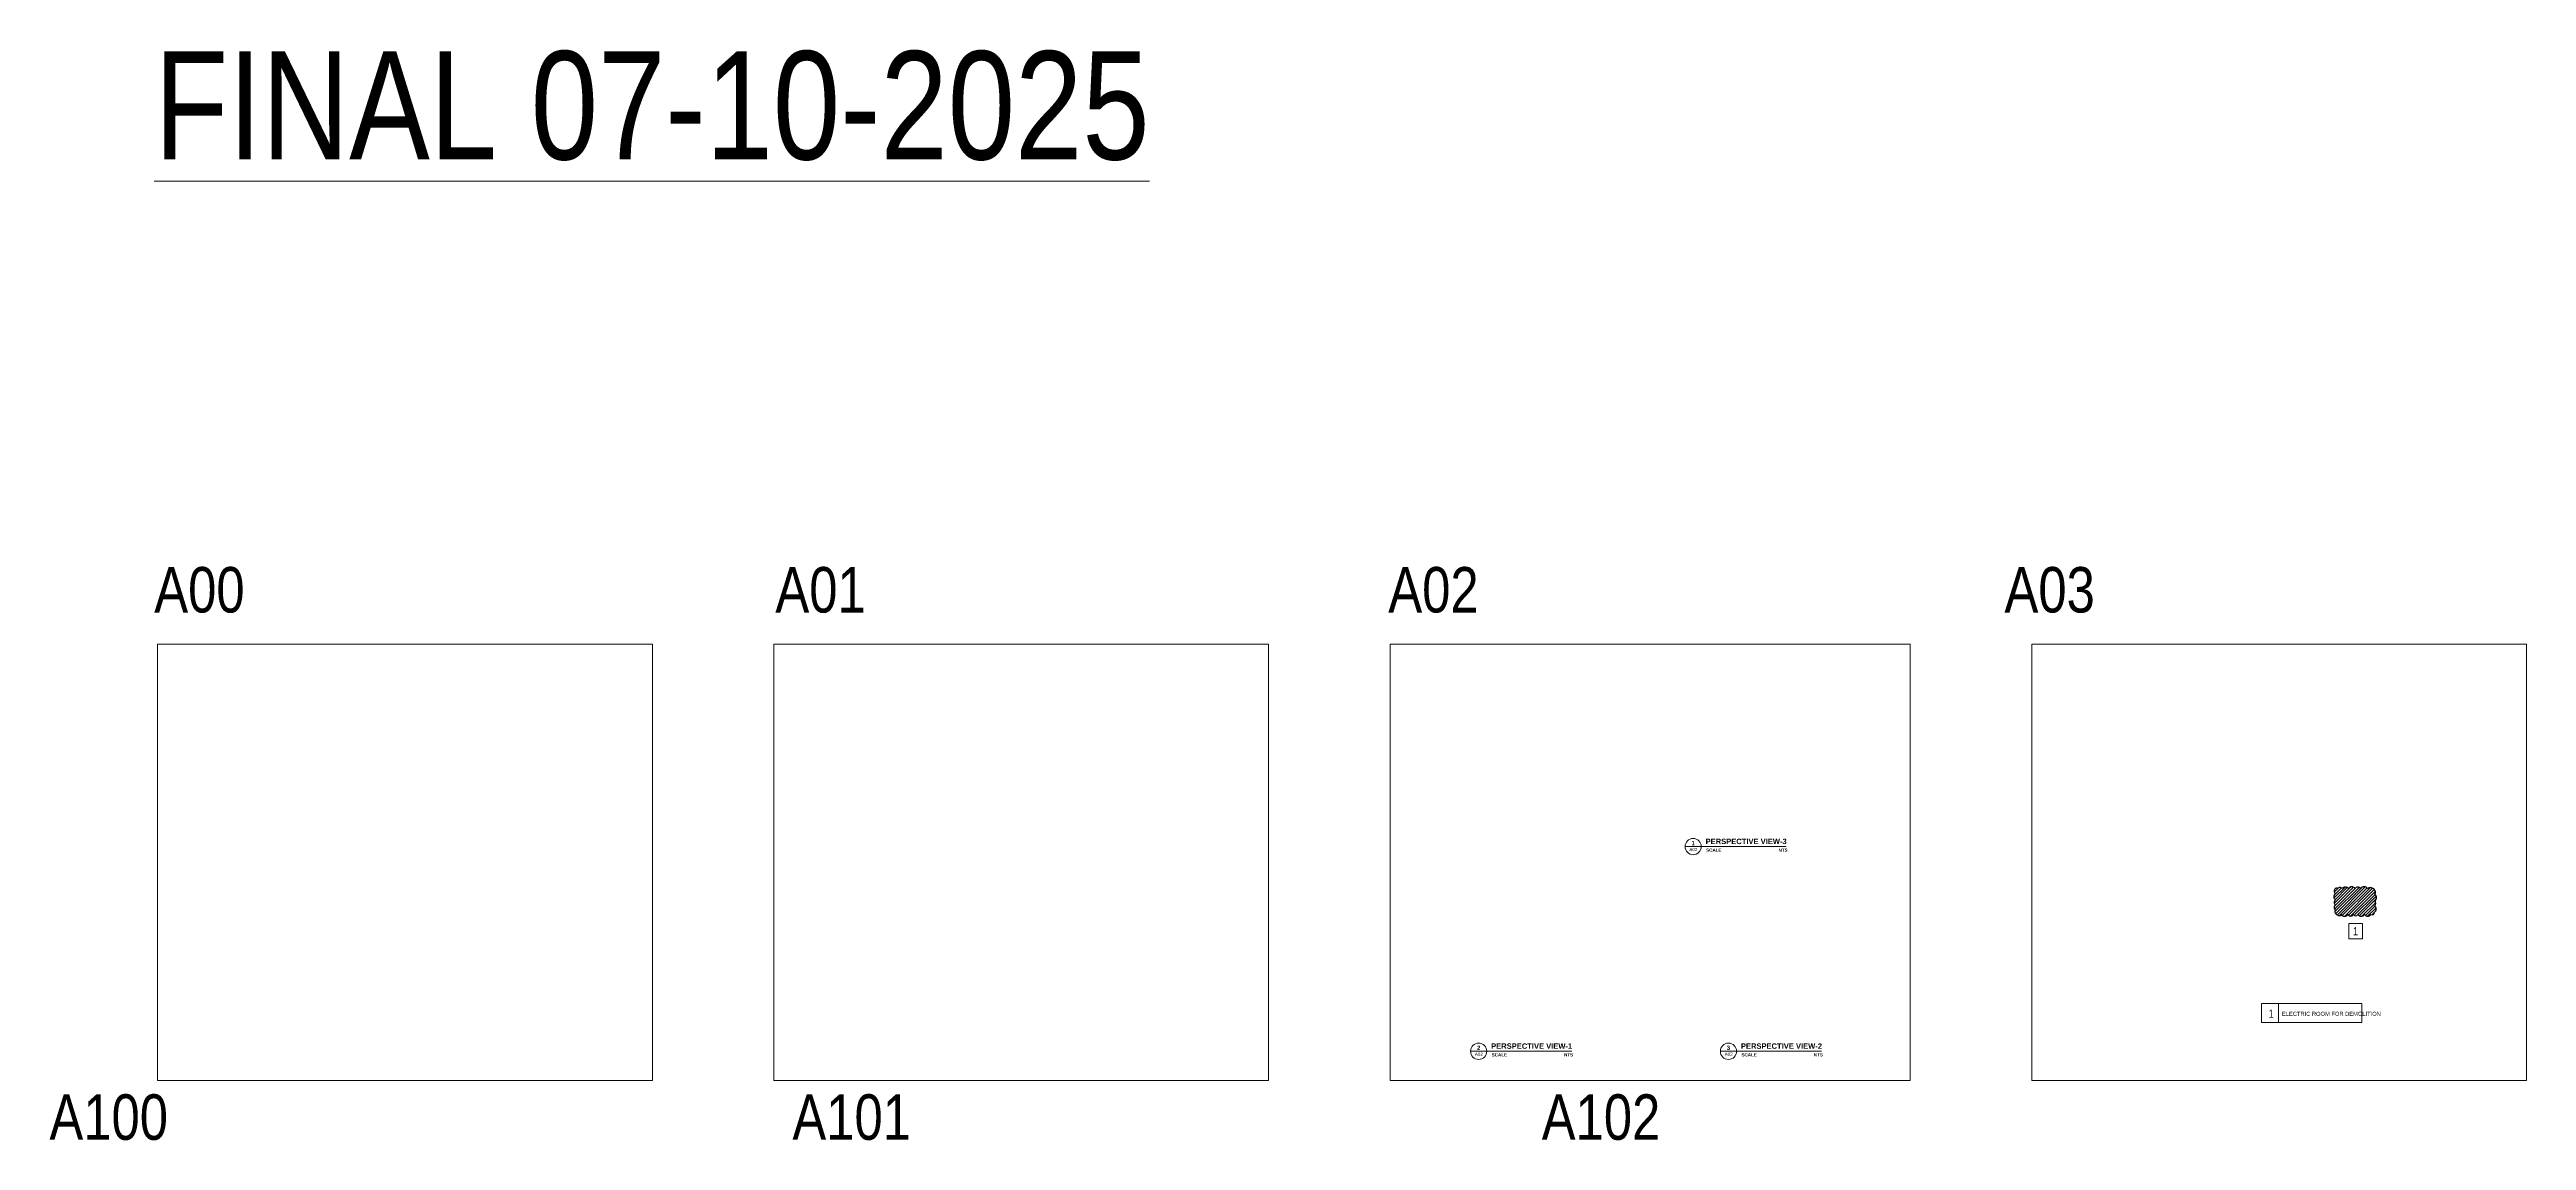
# Model space of a CAD drawing. Header units: millimetres. Extents: x -9083 to 924194, y -232449 to 321637.
# Drawn here: x -9083 to 219694, y 197308 to 298031 of the extents above; entities that cross this region are included whole.
import ezdxf
from ezdxf.enums import TextEntityAlignment as Align

# ---------------------------------------------------------------- set-up
doc = ezdxf.new("R2010")
doc.units = ezdxf.units.MM
doc.header["$LTSCALE"] = 400
doc.header["$MEASUREMENT"] = 0
doc.layers.get('0').update_dxf_attribs({"lineweight": 0, "true_color": 0xff1414})
doc.layers.get('Defpoints').update_dxf_attribs({"color": 8, "lineweight": 5})
for name, color, linetype, lineweight in [('BORDER TEXT', 7, 'Continuous', 5), ('FINISH', 3, 'Continuous', 9), ('REFER TILTLE 100', 7, 'Continuous', 5), ('TEXT DRAWING TITLE', 7, 'Continuous', 5)]:
    doc.layers.add(name, color=color, linetype=linetype, lineweight=lineweight)
doc.layers.add('dim', color=7, linetype='Continuous')
doc.styles.add('arial', font='arial.ttf', dxfattribs={"width": 0.8, "height": 2.2})
doc.styles.add('ARIAL-TITLE', font='arialbd.ttf')

# ---------------------------------------------------------------- blocks, each defined once
blk = doc.blocks.new('A-DETAIL-TITLE-100')
at = {"layer": 'TEXT DRAWING TITLE', "linetype": 'Continuous'}
blk.add_line((0, 0), (-1500, 0), dxfattribs=at)
blk.add_circle((-750, 0), 750, dxfattribs=at)
at = {"layer": 'TEXT DRAWING TITLE', "linetype": 'Continuous', "style": 'ARIAL-TITLE'}
blk.add_attdef('DRWG-NO', text='', height=400, dxfattribs=at).set_placement((-751, 326), align=Align.MIDDLE)
at = {"layer": 'TEXT DRAWING TITLE', "color": 7, "style": 'ARIAL-TITLE'}
blk.add_attdef('TITLE2_001', (435, 228), '', height=500, dxfattribs=at)
at = {"layer": 'TEXT DRAWING TITLE', "style": 'ARIAL-TITLE'}
for tag, p, height in [('TITLE1', (450, 937), 500), ('SCALE1', (450, -480), 300), ('SCALE2', (2479, -480), 300)]:
    blk.add_attdef(tag, p, '', height=height, dxfattribs=at)
at = {"layer": 'TEXT DRAWING TITLE', "linetype": 'Continuous', "style": 'arial', "width": 0.8}
blk.add_attdef('DRAWING-REF', text='', height=300, dxfattribs=at).set_placement((-735, -270), align=Align.MIDDLE)

msp = doc.modelspace()

# ---------------------------------------------------------------- hatches: boundary and pattern name
at = {"layer": 'FINISH', "true_color": 0xed1f24}
h = msp.add_hatch(dxfattribs=at)
h.set_pattern_fill('ANSI31', color=240, scale=1500)
h.paths.add_polyline_path([(205670.96092, 219408.05564, 0.52056705), (205670.96092, 220063.71529, 0.52056705), (205670.96092, 220413.19292, 0.52056705), (205462.42116, 220559.1053, 0.52056705), (205024.36865, 220559.1053, 0.52056705), (204373.05279, 220559.1053, 0.52056705), (203865.76396, 220559.1053, 0.52056705), (203243.91881, 220559.1053, 0.52056705), (202689.18386, 220559.1053, 0.52056705), (202234.97689, 220559.1053, 0.52056705), (202043.64759, 220559.1053, 0.52056705), (202043.64759, 220095.2443, 0.52056705), (202043.64759, 219518.9226, 0.52056705), (202043.64759, 219049.04945, 0.52056705), (202043.64759, 218596.04287, 0.52056705), (202216.97337, 218160.35145, 0.52056705), (202584.56881, 218160.35145, 0.52056705), (203201.54117, 218160.35145, 0.52056705), (203713.65194, 218160.35145, 0.52056705), (204121.45043, 218160.35145, 0.52056705), (204732.77687, 218160.35145, 0.52056705), (205326.54499, 218160.35145, 0.52056705), (205670.96092, 218388.9307, 0.52056705), (205670.96092, 218961.23414, 0.52056705)])

# ---------------------------------------------------------------- linework, layer by layer
at = {"lineweight": 5}
for p, q in [((195217.89981, 209963.62788), (204485.50659, 209963.62788)), ((195217.89981, 209963.62788), (195217.89981, 208213.62788)), ((195217.89981, 208213.62788), (204485.50659, 208213.62788)), ((196781.78397, 209963.62788), (196781.78397, 208213.62788)), ((204485.50659, 209963.62788), (204485.50659, 208213.62788))]:
    msp.add_line(p, q, dxfattribs=at)
msp.add_lwpolyline([(203290.22714, 217338.49181), (204541.33448, 217338.49181), (204541.33448, 215938.49181), (203290.22714, 215938.49181)], close=True, dxfattribs=at)
at = {"layer": 'Defpoints'}
for points in [[(900, 243134.70993), (46596.80779, 243134.70993), (46596.80779, 202849.36393), (900, 202849.36393)], [(57814.04245, 243134.70993), (103510.85024, 243134.70993), (103510.85024, 202849.36393), (57814.04245, 202849.36393)], [(114728.0849, 243134.70993), (162780.02034, 243134.70993), (162780.02034, 202849.36393), (114728.0849, 202849.36393)], [(173997.25501, 243134.70993), (219694.06279, 243134.70993), (219694.06279, 202849.36393), (173997.25501, 202849.36393)]]:
    msp.add_lwpolyline(points, close=True, dxfattribs=at)
at = {"layer": 'dim', "color": 220}
msp.add_lwpolyline([(202043.64759, 220559.1053, 0.52056705), (202043.64759, 220095.2443, 0.52056705), (202043.64759, 219518.9226, 0.52056705), (202043.64759, 219049.04945, 0.52056705), (202043.64759, 218596.04287, 0.52056705), (202216.97337, 218160.35145, 0.52056705), (202584.56881, 218160.35145, 0.52056705), (203201.54117, 218160.35145, 0.52056705), (203713.65194, 218160.35145, 0.52056705), (204121.45043, 218160.35145, 0.52056705), (204732.77687, 218160.35145, 0.52056705), (205326.54499, 218160.35145, 0.52056705), (205670.96092, 218388.9307, 0.52056705), (205670.96092, 218961.23414, 0.52056705), (205670.96092, 219408.05564, 0.52056705), (205670.96092, 220063.71529, 0.52056705), (205670.96092, 220413.19292, 0.52056705), (205462.42116, 220559.1053, 0.52056705), (205024.36865, 220559.1053, 0.52056705), (204373.05279, 220559.1053, 0.52056705), (203865.76396, 220559.1053, 0.52056705), (203243.91881, 220559.1053, 0.52056705), (202689.18386, 220559.1053, 0.52056705), (202234.97689, 220559.1053, 0.52056705)], format="xyb", close=True, dxfattribs=at)
at = {"layer": 'REFER TILTLE 100', "linetype": 'Continuous'}
for p, q in [((143477.86978, 224441.44977), (151331.01171, 224441.44977)), ((123667.67318, 205542.17493), (131520.81511, 205542.17493)), ((146738.70827, 205542.17493), (154591.85019, 205542.17493))]:
    msp.add_line(p, q, dxfattribs=at)

# ---------------------------------------------------------------- block references
at = {"layer": 'REFER TILTLE 100'}
ref = msp.add_blockref('A-DETAIL-TITLE-100', (143477.86978, 224441.44977), dxfattribs=at)
ref.add_attrib('TITLE2_001', 'PERSPECTIVE VIEW-3', (143877.05123, 224669.92317), dxfattribs={"color": 7, "height": 500, "style": 'ARIAL-TITLE'})
ref.add_attrib('DRWG-NO', '1', dxfattribs={"linetype": 'Continuous', "height": 400, "style": 'ARIAL-TITLE'}).set_placement((142726.76853, 224766.95818), align=Align.MIDDLE)
ref.add_attrib('DRAWING-REF', 'A02', dxfattribs={"linetype": 'Continuous', "height": 300, "style": 'arial', "width": 0.8}).set_placement((142743.27108, 224171.58483), align=Align.MIDDLE)
ref.add_attrib('SCALE1', 'SCALE', (143927.86978, 223960.95374), dxfattribs={"height": 300, "style": 'ARIAL-TITLE'})
ref.add_attrib('SCALE2', '                                        NTS', (145956.86978, 223960.95374), dxfattribs={"height": 300, "style": 'ARIAL-TITLE'})
ref = msp.add_blockref('A-DETAIL-TITLE-100', (123667.67318, 205542.17493), dxfattribs=at)
ref.add_attrib('TITLE2_001', 'PERSPECTIVE VIEW-1', (124066.85463, 205770.64833), dxfattribs={"color": 7, "height": 500, "style": 'ARIAL-TITLE'})
ref.add_attrib('DRWG-NO', '2', dxfattribs={"linetype": 'Continuous', "height": 400, "style": 'ARIAL-TITLE'}).set_placement((122916.57193, 205867.68335), align=Align.MIDDLE)
ref.add_attrib('DRAWING-REF', 'A02', dxfattribs={"linetype": 'Continuous', "height": 300, "style": 'arial', "width": 0.8}).set_placement((122933.07449, 205272.30999), align=Align.MIDDLE)
ref.add_attrib('SCALE1', 'SCALE', (124117.67318, 205061.6789), dxfattribs={"height": 300, "style": 'ARIAL-TITLE'})
ref.add_attrib('SCALE2', '                                        NTS', (126146.67318, 205061.6789), dxfattribs={"height": 300, "style": 'ARIAL-TITLE'})
ref = msp.add_blockref('A-DETAIL-TITLE-100', (146738.70827, 205542.17493), dxfattribs=at)
ref.add_attrib('TITLE2_001', 'PERSPECTIVE VIEW-2', (147137.88971, 205770.64833), dxfattribs={"color": 7, "height": 500, "style": 'ARIAL-TITLE'})
ref.add_attrib('DRWG-NO', '3', dxfattribs={"linetype": 'Continuous', "height": 400, "style": 'ARIAL-TITLE'}).set_placement((145987.60701, 205867.68335), align=Align.MIDDLE)
ref.add_attrib('DRAWING-REF', 'A02', dxfattribs={"linetype": 'Continuous', "height": 300, "style": 'arial', "width": 0.8}).set_placement((146004.10957, 205272.30999), align=Align.MIDDLE)
ref.add_attrib('SCALE1', 'SCALE', (147188.70827, 205061.6789), dxfattribs={"height": 300, "style": 'ARIAL-TITLE'})
ref.add_attrib('SCALE2', '                                        NTS', (149217.70827, 205061.6789), dxfattribs={"height": 300, "style": 'ARIAL-TITLE'})

# ---------------------------------------------------------------- texts
at = {"layer": 'BORDER TEXT', "attachment_point": 1, "style": 'arial'}
for s, width, gutter_width, insert, char_height in [('1', 34827.1306372, 3434.4, (203675.65289, 217007.90619), 760), ('1', 34827.1306372, 3434.4, (195883.31944, 209395.81926), 760), (' ELECTRIC ROOM FOR DEMOLITION', 17413.5653186, 1717.2, (196965.00659, 209191.09288), 380)]:
    msp.add_mtext_dynamic_manual_height_columns(s, width=width, gutter_width=gutter_width, heights=[0], dxfattribs=dict(at, insert=insert, char_height=char_height))
at = {"layer": 'Defpoints', "color": 0, "insert": (590.79156, 297882.19379), "char_height": 10000, "attachment_point": 1, "style": 'arial'}
msp.add_mtext_dynamic_manual_height_columns('{\\LFINAL 07-10-2025}', width=94294.8805225, gutter_width=6294.58531, heights=[0], dxfattribs=at)
at = {"layer": 'Defpoints', "char_height": 4196.390208, "attachment_point": 1, "style": 'arial'}
for s, width, gutter_width, insert in [('{\\C8;A00}', 17808.5653501, 6294.58531, (590.79156, 250250.31408)), ('{\\C8;A01}', 20171.9481968, 7129.94261, (57959.33782, 250250.31408)), ('{\\C8;A02}', 20171.9481968, 7129.94261, (114569.77391, 250250.31408)), ('{\\C8;A03}', 20171.9481968, 7129.94261, (171483.81636, 250250.31408)), ('{\\C8;A100}', 20171.9481968, 7129.94261, (-9091.88703, 201564.40873)), ('{\\C8;A101}', 20171.9481968, 7129.94261, (59529.22685, 201564.40873)), ('{\\C8;A102}', 20171.9481968, 7129.94261, (128741.64734, 201564.40873))]:
    msp.add_mtext_dynamic_manual_height_columns(s, width=width, gutter_width=gutter_width, heights=[0], dxfattribs=dict(at, insert=insert))

doc.saveas('drawing.dxf')
